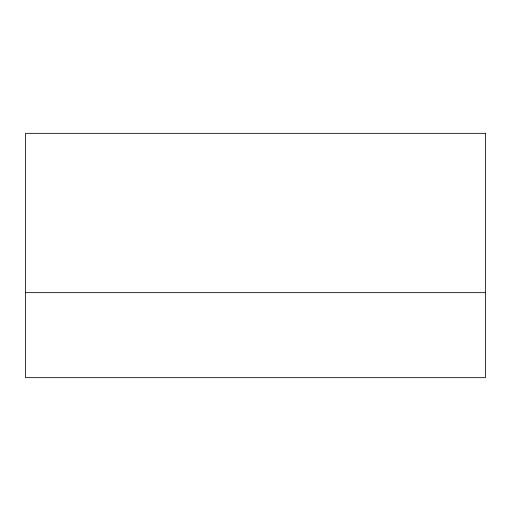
<?xml version="1.0" encoding="UTF-8"?>
<svg xmlns="http://www.w3.org/2000/svg" width="511" height="511" viewBox="0 0 511 511"><rect width="100%" height="100%" fill="white"/><g stroke="black" fill="none" stroke-linecap="round" stroke-linejoin="round"><path stroke-width="0.77" d="M25.55 292.656L485.45 292.656M485.45 133.339L25.55 133.339L25.55 377.661L485.45 377.661L485.45 133.339"/></g></svg>
